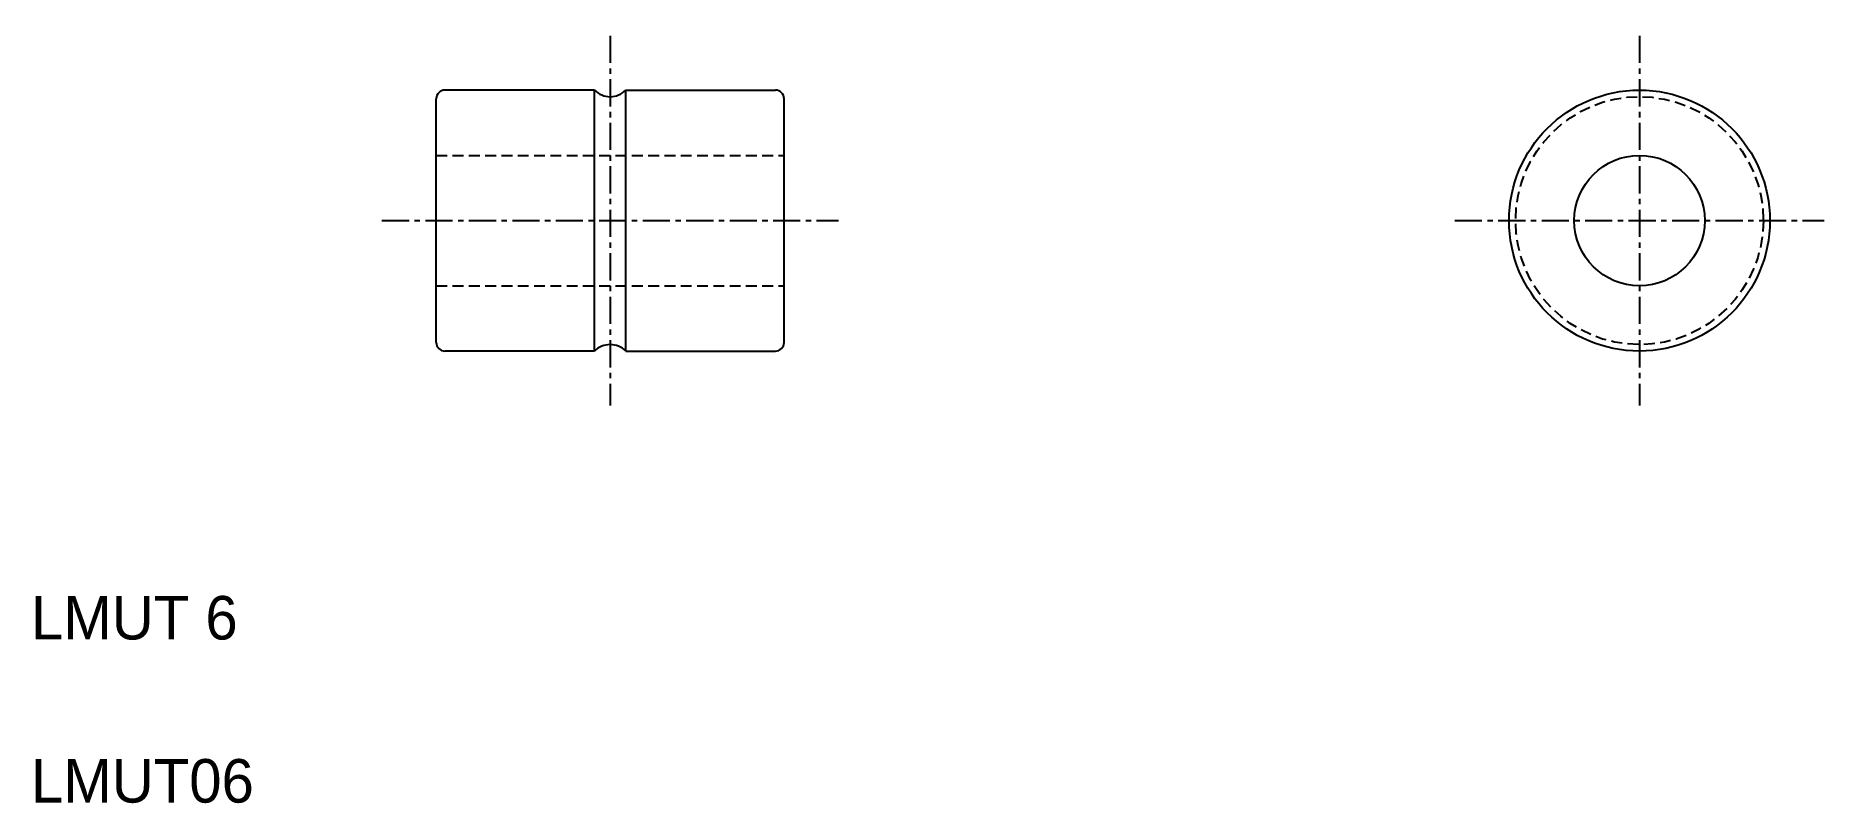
# Model space of a CAD drawing. Extents: x 48.5 to 130.8, y 67.2 to 102.4.
import ezdxf

# ---------------------------------------------------------------- set-up
doc = ezdxf.new("R2010")
doc.units = 0
doc.linetypes.add('CENTER', pattern=[2, 1.25, -0.25, 0.25, -0.25])
doc.linetypes.add('DASHED', pattern=[0.75, 0.5, -0.25])
doc.layers.get('0').update_dxf_attribs({"linetype": 'CONTINUOUS'})
doc.layers.add('CENTER', color=1, linetype='CENTER')

msp = doc.modelspace()

# ---------------------------------------------------------------- linework, layer by layer
at = {"color": 7, "linetype": 'CONTINUOUS'}
for p, q in [((74.262, 99.946), (67.376, 99.946)), ((68.551, 99.946), (68.551, 99.946)), ((73.839, 99.946), (73.839, 99.946)), ((74.262, 87.946), (74.262, 99.946)), ((75.69, 87.946), (75.69, 99.946)), ((75.69, 99.946), (82.576, 99.946)), ((66.976, 88.346), (66.976, 99.546)), ((82.976, 88.346), (82.976, 99.546)), ((74.262, 87.946), (67.376, 87.946)), ((75.69, 87.946), (82.576, 87.946))]:
    msp.add_line(p, q, dxfattribs=at)
at = {"color": 3, "linetype": 'DASHED'}
for p, q in [((66.976, 96.946), (82.976, 96.946)), ((66.976, 90.946), (82.976, 90.946))]:
    msp.add_line(p, q, dxfattribs=at)
at = {"color": 7, "linetype": 'CONTINUOUS'}
for radius in [6, 3]:
    msp.add_circle((122.337, 93.946), radius, dxfattribs=at)
at = {"color": 3, "linetype": 'DASHED'}
msp.add_circle((122.337, 93.946), 5.7, dxfattribs=at)
at = {"color": 7, "linetype": 'CONTINUOUS'}
for centre, radius, start, end in [((67.376, 99.546), 0.4, 90, 180), ((74.976, 100.646), 1, 224.427, 315.573), ((82.576, 99.546), 0.4, 0, 90), ((67.376, 88.346), 0.4, 180, 270), ((74.976, 87.246), 1, 44.427, 135.573), ((82.576, 88.346), 0.4, 270, 0)]:
    msp.add_arc(centre, radius, start, end, dxfattribs=at)
at = {"layer": 'CENTER', "color": 1, "linetype": 'CENTER'}
for p, q in [((74.976, 102.446), (74.976, 85.446)), ((122.337, 102.446), (122.337, 85.446)), ((64.476, 93.946), (85.476, 93.946)), ((113.837, 93.946), (130.837, 93.946))]:
    msp.add_line(p, q, dxfattribs=at)

# ---------------------------------------------------------------- texts
at = {"color": 7, "linetype": 'CONTINUOUS'}
for s, p in [('LMUT 6', (48.328, 74.684)), ('LMUT06', (48.328, 67.184))]:
    msp.add_text(s, height=2, dxfattribs=at).set_placement(p)

doc.saveas('drawing.dxf')
